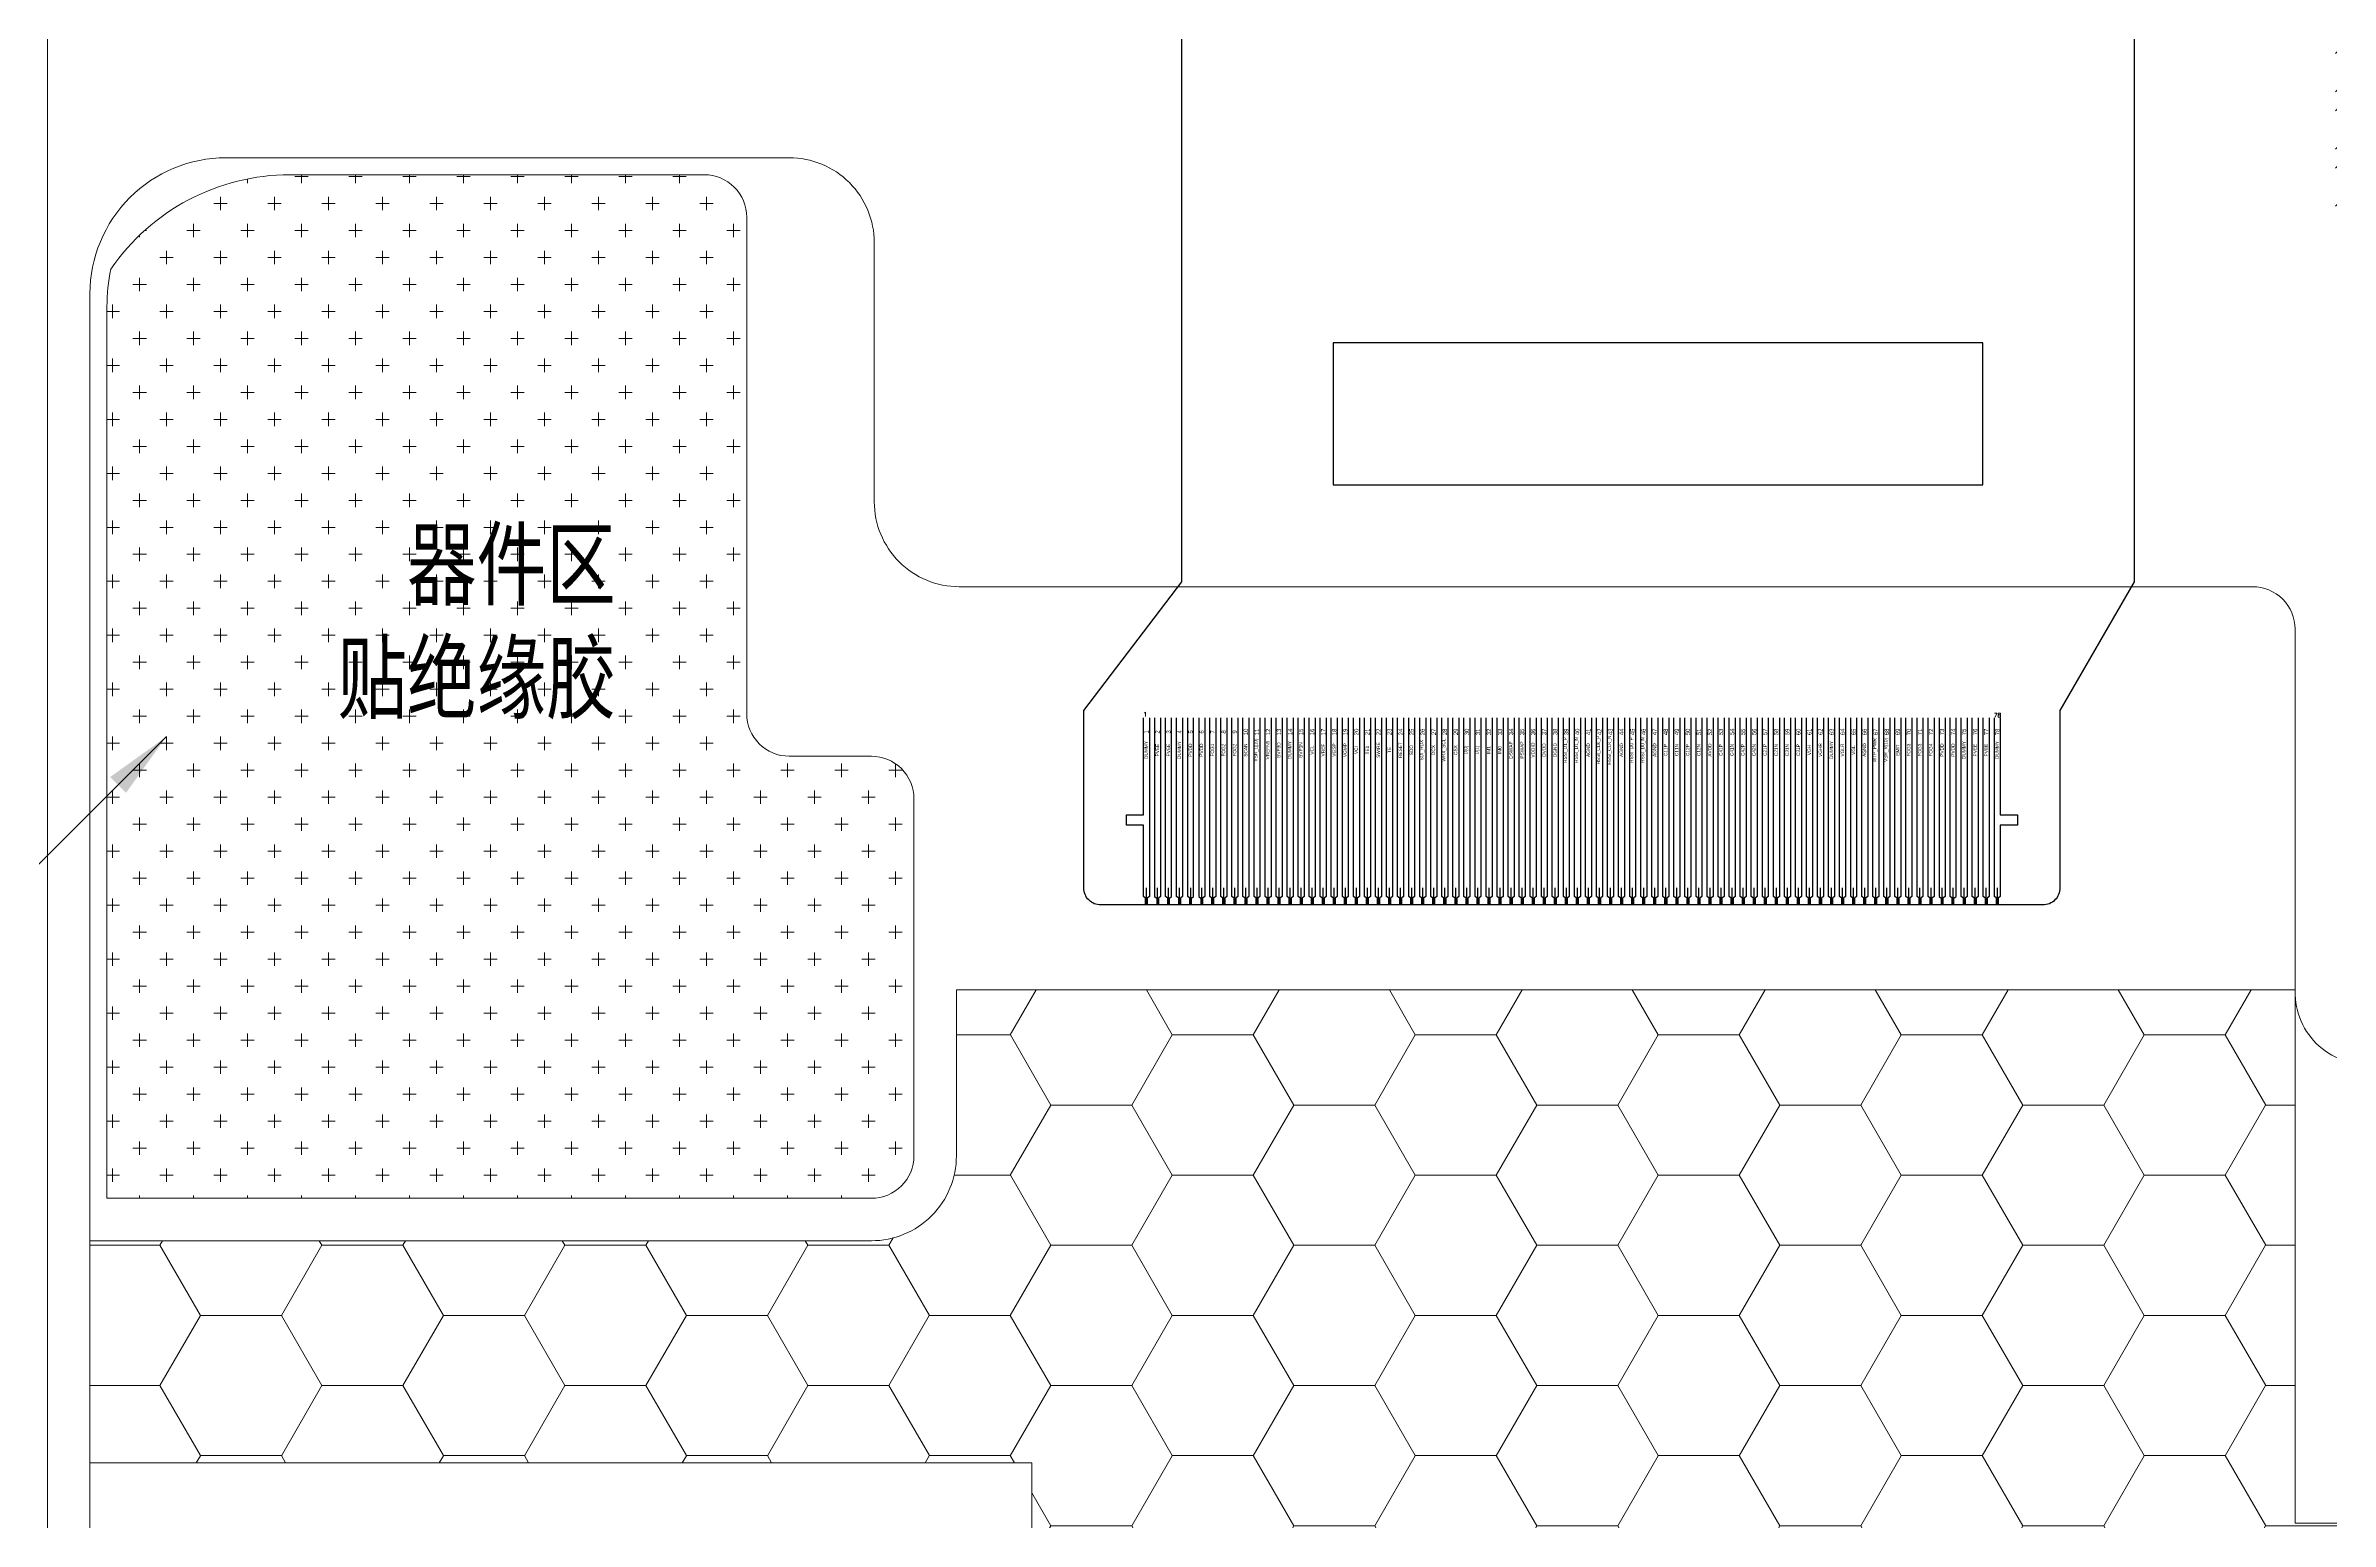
# Model space of a CAD drawing. Header units: millimetres. Extents: x -2596 to -724, y -1791 to -1070.
# Drawn here: x -2108.37 to -2081.5, y -1631.38 to -1614.02 of the extents above; entities that cross this region are included whole.
import ezdxf
from ezdxf.enums import TextEntityAlignment as Align

# ---------------------------------------------------------------- set-up
doc = ezdxf.new("R2010")
doc.units = ezdxf.units.MM
for name, color, linetype in [('01 Copper', 3, 'Continuous'), ('04 Chip', 20, 'Continuous'), ('06 Leadnr', 6, 'Continuous'), ('07 Cutline', 4, 'Continuous'), ('12 Center_line', 1, 'Continuous'), ('COF', 4, 'Continuous'), ('dim', 3, 'Continuous'), ('EMI', 150, 'Continuous'), ('Panel', 140, 'Continuous'), ('tape', 5, 'Continuous')]:
    doc.layers.add(name, color=color, linetype=linetype)
for name, color, linetype, lineweight in [('10 OL pin no.', 190, 'Continuous', 15), ('TFPC', 50, 'Continuous', 5), ('标注', 3, 'Continuous', 15)]:
    doc.layers.add(name, color=color, linetype=linetype, lineweight=lineweight)
doc.styles.add('MBC_Arial_Font', font='arial.ttf')
doc.styles.add('RD', font='ROMAND.shx', dxfattribs={"width": 0.8})
doc.styles.add('ROMANC', font='romanc.shx', dxfattribs={"bigfont": 'gbcbig.shx'})
doc.styles.get("Standard").update_dxf_attribs({"font": 'txt.shx'})
doc.styles.add('宋', font='', dxfattribs={"height": 2})
doc.styles.add('宋体', font='', dxfattribs={"width": 0.75})
doc.styles.get('宋').set_extended_font_data('SimSun')
doc.styles.get('宋体').set_extended_font_data('SimSun')
doc.dimstyles.new('DIM', dxfattribs={"dimtxt": 0.8, "dimasz": 0.8, "dimexe": 0, "dimexo": 0.5, "dimgap": 0.11, "dimtad": 0, "dimzin": 1, "dimdsep": 46, "dimtxsty": 'RD', "dimcen": 0, "dimclrd": 256, "dimclre": 256, "dimclrt": 256, "dimadec": 0, "dimazin": 0, "dimtm": 1e-09, "dimtfac": 1, "dimtofl": 0, "dimtmove": 0, "dimatfit": 3, "dimfxl": 1, "dimlwe": -1, "dimarcsym": 0})
doc.dimstyles.new('YanXiu', dxfattribs={"dimtxt": 2.5, "dimasz": 2.2, "dimexe": 0.66, "dimexo": 0.66, "dimgap": 0.66, "dimtad": 0, "dimdsep": 46, "dimtxsty": 'ROMANC', "dimcen": 0, "dimclrd": 256, "dimclre": 131, "dimclrt": 42, "dimazin": 2, "dimtfac": 1, "dimtofl": 0, "dimtmove": 0, "dimatfit": 3, "dimfxl": 1, "dimlwd": 5, "dimlwe": 5, "dimarcsym": 0})

# ---------------------------------------------------------------- blocks, each defined once
blk = doc.blocks.new('*D650')
at = {"layer": 'Defpoints', "color": 0}
for p in [(-2108.352, -1609.987), (-2090.804, -1683.659), (-2090.804, -1684.007)]:
    blk.add_point(p, dxfattribs=at)
at = {"layer": '标注', "lineweight": 5}
for p, q in [((-2108.352, -1610.647), (-2108.352, -1684.319)), ((-2090.804, -1683.347), (-2090.804, -1682.999)), ((-2108.352, -1683.659), (-2110.637, -1683.659)), ((-2092.304, -1683.659), (-2106.852, -1683.659))]:
    blk.add_line(p, q, dxfattribs=at)
at = {"layer": '标注'}
for points in [[(-2106.852, -1683.409), (-2106.852, -1683.909), (-2108.352, -1683.659)], [(-2092.304, -1683.409), (-2092.304, -1683.909), (-2090.804, -1683.659)]]:
    blk.add_solid(points, dxfattribs=at)
at = {"layer": '标注', "insert": (-2118.196, -1683.659), "char_height": 2, "attachment_point": 5, "style": '宋'}
blk.add_mtext('17.55±0.2', dxfattribs=at)
blk = doc.blocks.new('*D652')
at = {"layer": 'Defpoints', "color": 0}
for p in [(-2105.502, -1612.837), (-2132.231, -1685.807), (-2090.304, -1685.807)]:
    blk.add_point(p, dxfattribs=at)
at = {"layer": '标注', "lineweight": 5}
for p, q in [((-2106.162, -1612.837), (-2132.891, -1612.837)), ((-2132.231, -1614.337), (-2132.231, -1623.649)), ((-2132.231, -1684.307), (-2132.231, -1638.913)), ((-2090.964, -1685.807), (-2132.891, -1685.807))]:
    blk.add_line(p, q, dxfattribs=at)
at = {"layer": '标注'}
for points in [[(-2132.481, -1614.337), (-2131.981, -1614.337), (-2132.231, -1612.837)], [(-2132.481, -1684.307), (-2131.981, -1684.307), (-2132.231, -1685.807)]]:
    blk.add_solid(points, dxfattribs=at)
at = {"layer": '标注', "insert": (-2132.231, -1631.281), "char_height": 2, "attachment_point": 5, "rotation": 90, "style": '宋'}
blk.add_mtext('72.97±0.5', dxfattribs=at)
blk = doc.blocks.new('DFASDFAS')
at = {"layer": '01 Copper'}
for points in [[(-1339.613, -1636.812), (-1339.613, -1636.732), (-1339.638, -1636.712), (-1339.638, -1635.872), (-1339.838, -1635.872), (-1339.838, -1635.752), (-1339.638, -1635.752), (-1339.638, -1634.612)], [(-1339.568, -1634.612), (-1339.568, -1636.712), (-1339.593, -1636.732), (-1339.593, -1636.812)], [(-1339.508, -1634.612), (-1339.508, -1636.712), (-1339.483, -1636.732), (-1339.483, -1636.812)], [(-1339.438, -1634.612), (-1339.438, -1636.712), (-1339.463, -1636.732), (-1339.463, -1636.812)], [(-1339.353, -1636.812), (-1339.353, -1636.732), (-1339.378, -1636.712), (-1339.378, -1634.612)], [(-1339.333, -1636.812), (-1339.333, -1636.732), (-1339.308, -1636.712), (-1339.308, -1634.612)], [(-1339.223, -1636.812), (-1339.223, -1636.732), (-1339.248, -1636.712), (-1339.248, -1634.612)], [(-1339.178, -1634.612), (-1339.178, -1636.712), (-1339.203, -1636.732), (-1339.203, -1636.812)], [(-1339.093, -1636.812), (-1339.093, -1636.732), (-1339.118, -1636.712), (-1339.118, -1634.612)], [(-1339.073, -1636.812), (-1339.073, -1636.732), (-1339.048, -1636.712), (-1339.048, -1634.612)], [(-1338.988, -1634.612), (-1338.988, -1636.712), (-1338.963, -1636.732), (-1338.963, -1636.812)], [(-1338.918, -1634.612), (-1338.918, -1636.712), (-1338.943, -1636.732), (-1338.943, -1636.812)], [(-1338.833, -1636.812), (-1338.833, -1636.732), (-1338.858, -1636.712), (-1338.858, -1634.612)], [(-1338.788, -1634.612), (-1338.788, -1636.712), (-1338.813, -1636.732), (-1338.813, -1636.812)], [(-1338.703, -1636.812), (-1338.703, -1636.732), (-1338.728, -1636.712), (-1338.728, -1634.612)], [(-1338.658, -1634.612), (-1338.658, -1636.712), (-1338.683, -1636.732), (-1338.683, -1636.812)], [(-1338.573, -1636.812), (-1338.573, -1636.732), (-1338.598, -1636.712), (-1338.598, -1634.612)], [(-1338.528, -1634.612), (-1338.528, -1636.712), (-1338.553, -1636.732), (-1338.553, -1636.812)], [(-1338.443, -1636.812), (-1338.443, -1636.732), (-1338.468, -1636.712), (-1338.468, -1634.612)], [(-1338.398, -1634.612), (-1338.398, -1636.712), (-1338.423, -1636.732), (-1338.423, -1636.812)], [(-1338.313, -1636.812), (-1338.313, -1636.732), (-1338.338, -1636.712), (-1338.338, -1634.612)], [(-1338.268, -1634.612), (-1338.268, -1636.712), (-1338.293, -1636.732), (-1338.293, -1636.812)], [(-1338.183, -1636.812), (-1338.183, -1636.732), (-1338.208, -1636.712), (-1338.208, -1634.612)], [(-1338.138, -1634.612), (-1338.138, -1636.712), (-1338.163, -1636.732), (-1338.163, -1636.812)], [(-1338.053, -1636.812), (-1338.053, -1636.732), (-1338.078, -1636.712), (-1338.078, -1634.612)], [(-1338.008, -1634.612), (-1338.008, -1636.712), (-1338.033, -1636.732), (-1338.033, -1636.812)], [(-1337.923, -1636.812), (-1337.923, -1636.732), (-1337.948, -1636.712), (-1337.948, -1634.612)], [(-1337.878, -1634.612), (-1337.878, -1636.712), (-1337.903, -1636.732), (-1337.903, -1636.812)], [(-1337.793, -1636.812), (-1337.793, -1636.732), (-1337.818, -1636.712), (-1337.818, -1634.612)], [(-1337.748, -1634.612), (-1337.748, -1636.712), (-1337.773, -1636.732), (-1337.773, -1636.812)], [(-1337.664, -1636.812), (-1337.664, -1636.732), (-1337.689, -1636.712), (-1337.689, -1634.612)], [(-1337.619, -1634.612), (-1337.619, -1636.712), (-1337.644, -1636.732), (-1337.644, -1636.812)], [(-1337.534, -1636.812), (-1337.534, -1636.732), (-1337.559, -1636.712), (-1337.559, -1634.612)], [(-1337.489, -1634.612), (-1337.489, -1636.712), (-1337.514, -1636.732), (-1337.514, -1636.812)], [(-1337.404, -1636.812), (-1337.404, -1636.732), (-1337.429, -1636.712), (-1337.429, -1634.612)], [(-1337.359, -1634.612), (-1337.359, -1636.712), (-1337.384, -1636.732), (-1337.384, -1636.812)], [(-1337.274, -1636.812), (-1337.274, -1636.732), (-1337.299, -1636.712), (-1337.299, -1634.612)], [(-1337.229, -1634.612), (-1337.229, -1636.712), (-1337.254, -1636.732), (-1337.254, -1636.812)], [(-1337.144, -1636.812), (-1337.144, -1636.732), (-1337.169, -1636.712), (-1337.169, -1634.612)], [(-1337.099, -1634.612), (-1337.099, -1636.712), (-1337.124, -1636.732), (-1337.124, -1636.812)], [(-1337.014, -1636.812), (-1337.014, -1636.732), (-1337.039, -1636.712), (-1337.039, -1634.612)], [(-1336.969, -1634.612), (-1336.969, -1636.712), (-1336.994, -1636.732), (-1336.994, -1636.812)], [(-1336.884, -1636.812), (-1336.884, -1636.732), (-1336.909, -1636.712), (-1336.909, -1634.612)], [(-1336.839, -1634.612), (-1336.839, -1636.712), (-1336.864, -1636.732), (-1336.864, -1636.812)], [(-1336.754, -1636.812), (-1336.754, -1636.732), (-1336.779, -1636.712), (-1336.779, -1634.612)], [(-1336.709, -1634.612), (-1336.709, -1636.712), (-1336.734, -1636.732), (-1336.734, -1636.812)], [(-1336.624, -1636.812), (-1336.624, -1636.732), (-1336.649, -1636.712), (-1336.649, -1634.612)], [(-1336.579, -1634.612), (-1336.579, -1636.712), (-1336.604, -1636.732), (-1336.604, -1636.812)], [(-1336.494, -1636.812), (-1336.494, -1636.732), (-1336.519, -1636.712), (-1336.519, -1634.612)], [(-1336.449, -1634.612), (-1336.449, -1636.712), (-1336.474, -1636.732), (-1336.474, -1636.812)], [(-1336.364, -1636.812), (-1336.364, -1636.732), (-1336.389, -1636.712), (-1336.389, -1634.612)], [(-1336.319, -1634.612), (-1336.319, -1636.712), (-1336.344, -1636.732), (-1336.344, -1636.812)], [(-1336.234, -1636.812), (-1336.234, -1636.732), (-1336.259, -1636.712), (-1336.259, -1634.612)], [(-1336.189, -1634.612), (-1336.189, -1636.712), (-1336.214, -1636.732), (-1336.214, -1636.812)], [(-1336.104, -1636.812), (-1336.104, -1636.732), (-1336.129, -1636.712), (-1336.129, -1634.612)], [(-1336.059, -1634.612), (-1336.059, -1636.712), (-1336.084, -1636.732), (-1336.084, -1636.812)], [(-1335.974, -1636.812), (-1335.974, -1636.732), (-1335.999, -1636.712), (-1335.999, -1634.612)], [(-1335.929, -1634.612), (-1335.929, -1636.712), (-1335.954, -1636.732), (-1335.954, -1636.812)], [(-1335.844, -1636.812), (-1335.844, -1636.732), (-1335.869, -1636.712), (-1335.869, -1634.612)], [(-1335.799, -1634.612), (-1335.799, -1636.712), (-1335.824, -1636.732), (-1335.824, -1636.812)], [(-1335.714, -1636.812), (-1335.714, -1636.732), (-1335.739, -1636.712), (-1335.739, -1634.612)], [(-1335.669, -1634.612), (-1335.669, -1636.712), (-1335.694, -1636.732), (-1335.694, -1636.812)], [(-1335.584, -1636.812), (-1335.584, -1636.732), (-1335.609, -1636.712), (-1335.609, -1634.612)], [(-1335.539, -1634.612), (-1335.539, -1636.712), (-1335.564, -1636.732), (-1335.564, -1636.812)], [(-1335.454, -1636.812), (-1335.454, -1636.732), (-1335.479, -1636.712), (-1335.479, -1634.612)], [(-1335.409, -1634.612), (-1335.409, -1636.712), (-1335.434, -1636.732), (-1335.434, -1636.812)], [(-1335.324, -1636.812), (-1335.324, -1636.732), (-1335.349, -1636.712), (-1335.349, -1634.612)], [(-1335.279, -1634.612), (-1335.279, -1636.712), (-1335.304, -1636.732), (-1335.304, -1636.812)], [(-1335.194, -1636.812), (-1335.194, -1636.732), (-1335.219, -1636.712), (-1335.219, -1634.612)], [(-1335.149, -1634.612), (-1335.149, -1636.712), (-1335.174, -1636.732), (-1335.174, -1636.812)], [(-1335.064, -1636.812), (-1335.064, -1636.732), (-1335.089, -1636.712), (-1335.089, -1634.612)], [(-1335.019, -1634.612), (-1335.019, -1636.712), (-1335.044, -1636.732), (-1335.044, -1636.812)], [(-1334.934, -1636.812), (-1334.934, -1636.732), (-1334.959, -1636.712), (-1334.959, -1634.612)], [(-1334.889, -1634.612), (-1334.889, -1636.712), (-1334.914, -1636.732), (-1334.914, -1636.812)], [(-1334.805, -1636.812), (-1334.805, -1636.732), (-1334.83, -1636.712), (-1334.83, -1634.612)], [(-1334.76, -1634.612), (-1334.76, -1636.712), (-1334.785, -1636.732), (-1334.785, -1636.812)], [(-1334.675, -1636.812), (-1334.675, -1636.732), (-1334.7, -1636.712), (-1334.7, -1634.612)], [(-1334.63, -1634.612), (-1334.63, -1636.712), (-1334.655, -1636.732), (-1334.655, -1636.812)], [(-1334.545, -1636.812), (-1334.545, -1636.732), (-1334.57, -1636.712), (-1334.57, -1634.612)], [(-1334.5, -1634.612), (-1334.5, -1636.712), (-1334.525, -1636.732), (-1334.525, -1636.812)], [(-1334.415, -1636.812), (-1334.415, -1636.732), (-1334.44, -1636.712), (-1334.44, -1634.612)], [(-1334.37, -1634.612), (-1334.37, -1636.712), (-1334.395, -1636.732), (-1334.395, -1636.812)], [(-1334.285, -1636.812), (-1334.285, -1636.732), (-1334.31, -1636.712), (-1334.31, -1634.612)], [(-1334.24, -1634.612), (-1334.24, -1636.712), (-1334.265, -1636.732), (-1334.265, -1636.812)], [(-1334.155, -1636.812), (-1334.155, -1636.732), (-1334.18, -1636.712), (-1334.18, -1634.612)], [(-1334.11, -1634.612), (-1334.11, -1636.712), (-1334.135, -1636.732), (-1334.135, -1636.812)], [(-1334.025, -1636.812), (-1334.025, -1636.732), (-1334.05, -1636.712), (-1334.05, -1634.612)], [(-1333.98, -1634.612), (-1333.98, -1636.712), (-1334.005, -1636.732), (-1334.005, -1636.812)], [(-1333.895, -1636.812), (-1333.895, -1636.732), (-1333.92, -1636.712), (-1333.92, -1634.612)], [(-1333.85, -1634.612), (-1333.85, -1636.712), (-1333.875, -1636.732), (-1333.875, -1636.812)], [(-1333.765, -1636.812), (-1333.765, -1636.732), (-1333.79, -1636.712), (-1333.79, -1634.612)], [(-1333.72, -1634.612), (-1333.72, -1636.712), (-1333.745, -1636.732), (-1333.745, -1636.812)], [(-1333.635, -1636.812), (-1333.635, -1636.732), (-1333.66, -1636.712), (-1333.66, -1634.612)], [(-1333.59, -1634.612), (-1333.59, -1636.712), (-1333.615, -1636.732), (-1333.615, -1636.812)], [(-1333.505, -1636.812), (-1333.505, -1636.732), (-1333.53, -1636.712), (-1333.53, -1634.612)], [(-1333.46, -1634.612), (-1333.46, -1636.712), (-1333.485, -1636.732), (-1333.485, -1636.812)], [(-1333.375, -1636.812), (-1333.375, -1636.732), (-1333.4, -1636.712), (-1333.4, -1634.612)], [(-1333.33, -1634.612), (-1333.33, -1636.712), (-1333.355, -1636.732), (-1333.355, -1636.812)], [(-1333.245, -1636.812), (-1333.245, -1636.732), (-1333.27, -1636.712), (-1333.27, -1634.612)], [(-1333.2, -1634.612), (-1333.2, -1636.712), (-1333.225, -1636.732), (-1333.225, -1636.812)], [(-1333.115, -1636.812), (-1333.115, -1636.732), (-1333.14, -1636.712), (-1333.14, -1634.612)], [(-1333.07, -1634.612), (-1333.07, -1636.712), (-1333.095, -1636.732), (-1333.095, -1636.812)], [(-1332.985, -1636.812), (-1332.985, -1636.732), (-1333.01, -1636.712), (-1333.01, -1634.612)], [(-1332.94, -1634.612), (-1332.94, -1636.712), (-1332.965, -1636.732), (-1332.965, -1636.812)], [(-1332.855, -1636.812), (-1332.855, -1636.732), (-1332.88, -1636.712), (-1332.88, -1634.612)], [(-1332.81, -1634.612), (-1332.81, -1636.712), (-1332.835, -1636.732), (-1332.835, -1636.812)], [(-1332.725, -1636.812), (-1332.725, -1636.732), (-1332.75, -1636.712), (-1332.75, -1634.612)], [(-1332.68, -1634.612), (-1332.68, -1636.712), (-1332.705, -1636.732), (-1332.705, -1636.812)], [(-1332.595, -1636.812), (-1332.595, -1636.732), (-1332.62, -1636.712), (-1332.62, -1634.612)], [(-1332.55, -1634.612), (-1332.55, -1636.712), (-1332.575, -1636.732), (-1332.575, -1636.812)], [(-1332.465, -1636.812), (-1332.465, -1636.732), (-1332.49, -1636.712), (-1332.49, -1634.612)], [(-1332.42, -1634.612), (-1332.42, -1636.712), (-1332.445, -1636.732), (-1332.445, -1636.812)], [(-1332.335, -1636.812), (-1332.335, -1636.732), (-1332.36, -1636.712), (-1332.36, -1634.612)], [(-1332.29, -1634.612), (-1332.29, -1636.712), (-1332.315, -1636.732), (-1332.315, -1636.812)], [(-1332.205, -1636.812), (-1332.205, -1636.732), (-1332.23, -1636.712), (-1332.23, -1634.612)], [(-1332.16, -1634.612), (-1332.16, -1636.712), (-1332.185, -1636.732), (-1332.185, -1636.812)], [(-1332.075, -1636.812), (-1332.075, -1636.732), (-1332.1, -1636.712), (-1332.1, -1634.612)], [(-1332.03, -1634.612), (-1332.03, -1636.712), (-1332.055, -1636.732), (-1332.055, -1636.812)], [(-1331.946, -1636.812), (-1331.946, -1636.732), (-1331.971, -1636.712), (-1331.971, -1634.612)], [(-1331.901, -1634.612), (-1331.901, -1636.712), (-1331.926, -1636.732), (-1331.926, -1636.812)], [(-1331.816, -1636.812), (-1331.816, -1636.732), (-1331.841, -1636.712), (-1331.841, -1634.612)], [(-1331.771, -1634.612), (-1331.771, -1636.712), (-1331.796, -1636.732), (-1331.796, -1636.812)], [(-1331.686, -1636.812), (-1331.686, -1636.732), (-1331.711, -1636.712), (-1331.711, -1634.612)], [(-1331.641, -1634.612), (-1331.641, -1636.712), (-1331.666, -1636.732), (-1331.666, -1636.812)], [(-1331.556, -1636.812), (-1331.556, -1636.732), (-1331.581, -1636.712), (-1331.581, -1634.612)], [(-1331.511, -1634.612), (-1331.511, -1636.712), (-1331.536, -1636.732), (-1331.536, -1636.812)], [(-1331.426, -1636.812), (-1331.426, -1636.732), (-1331.451, -1636.712), (-1331.451, -1634.612)], [(-1331.381, -1634.612), (-1331.381, -1636.712), (-1331.406, -1636.732), (-1331.406, -1636.812)], [(-1331.296, -1636.812), (-1331.296, -1636.732), (-1331.321, -1636.712), (-1331.321, -1634.612)], [(-1331.251, -1634.612), (-1331.251, -1636.712), (-1331.276, -1636.732), (-1331.276, -1636.812)], [(-1331.166, -1636.812), (-1331.166, -1636.732), (-1331.191, -1636.712), (-1331.191, -1634.612)], [(-1331.121, -1634.612), (-1331.121, -1636.712), (-1331.146, -1636.732), (-1331.146, -1636.812)], [(-1331.036, -1636.812), (-1331.036, -1636.732), (-1331.061, -1636.712), (-1331.061, -1634.612)], [(-1330.991, -1634.612), (-1330.991, -1636.712), (-1331.016, -1636.732), (-1331.016, -1636.812)], [(-1330.906, -1636.812), (-1330.906, -1636.732), (-1330.931, -1636.712), (-1330.931, -1634.612)], [(-1330.861, -1634.612), (-1330.861, -1636.712), (-1330.886, -1636.732), (-1330.886, -1636.812)], [(-1330.776, -1636.812), (-1330.776, -1636.732), (-1330.801, -1636.712), (-1330.801, -1634.612)], [(-1330.731, -1634.612), (-1330.731, -1636.712), (-1330.756, -1636.732), (-1330.756, -1636.812)], [(-1330.646, -1636.812), (-1330.646, -1636.732), (-1330.671, -1636.712), (-1330.671, -1634.612)], [(-1330.601, -1634.612), (-1330.601, -1636.712), (-1330.626, -1636.732), (-1330.626, -1636.812)], [(-1330.516, -1636.812), (-1330.516, -1636.732), (-1330.541, -1636.712), (-1330.541, -1634.612)], [(-1330.471, -1634.612), (-1330.471, -1636.712), (-1330.496, -1636.732), (-1330.496, -1636.812)], [(-1330.386, -1636.812), (-1330.386, -1636.732), (-1330.411, -1636.712), (-1330.411, -1634.612)], [(-1330.341, -1634.612), (-1330.341, -1636.712), (-1330.366, -1636.732), (-1330.366, -1636.812)], [(-1330.281, -1634.612), (-1330.281, -1636.712), (-1330.256, -1636.732), (-1330.256, -1636.812)], [(-1330.211, -1634.612), (-1330.211, -1636.712), (-1330.236, -1636.732), (-1330.236, -1636.812)], [(-1330.126, -1636.812), (-1330.126, -1636.732), (-1330.151, -1636.712), (-1330.151, -1634.612)], [(-1330.106, -1636.812), (-1330.106, -1636.732), (-1330.081, -1636.712), (-1330.081, -1634.612)], [(-1329.996, -1636.812), (-1329.996, -1636.732), (-1330.021, -1636.712), (-1330.021, -1634.612)], [(-1329.951, -1634.612), (-1329.951, -1636.712), (-1329.976, -1636.732), (-1329.976, -1636.812)], [(-1329.866, -1636.812), (-1329.866, -1636.732), (-1329.891, -1636.712), (-1329.891, -1634.612)], [(-1329.821, -1634.612), (-1329.821, -1636.712), (-1329.846, -1636.732), (-1329.846, -1636.812)], [(-1329.736, -1636.812), (-1329.736, -1636.732), (-1329.761, -1636.712), (-1329.761, -1634.612)], [(-1329.691, -1634.612), (-1329.691, -1636.712), (-1329.716, -1636.732), (-1329.716, -1636.812)], [(-1329.606, -1636.812), (-1329.606, -1636.732), (-1329.631, -1636.712), (-1329.631, -1634.612)], [(-1329.561, -1634.612), (-1329.561, -1635.752), (-1329.361, -1635.752), (-1329.361, -1635.872), (-1329.561, -1635.872), (-1329.561, -1636.712), (-1329.586, -1636.732), (-1329.586, -1636.812)]]:
    blk.add_lwpolyline(points, dxfattribs=at)
at = {"layer": '04 Chip'}
blk.add_lwpolyline([(-1329.768, -1631.868), (-1329.768, -1630.198), (-1337.408, -1630.198), (-1337.408, -1631.868)], close=True, dxfattribs=at)
at = {"layer": '07 Cutline'}
blk.add_lwpolyline([(-1339.288, -1625.021), (-1327.888, -1625.021), (-1327.888, -1625.519), (-1327.988, -1625.669), (-1327.988, -1633.01), (-1328.86, -1634.524), (-1328.86, -1636.612, -0.414214), (-1329.06, -1636.812), (-1340.14, -1636.812, -0.414214), (-1340.34, -1636.612), (-1340.34, -1634.524), (-1339.188, -1633.01), (-1339.188, -1625.669), (-1339.288, -1625.519)], format="xyb", close=True, dxfattribs=at)
at = {"layer": '12 Center_line'}
for p, q in [((-1329.595, -1636.812), (-1339.605, -1636.812)), ((-1339.603, -1636.812), (-1339.603, -1636.612)), ((-1339.473, -1636.812), (-1339.473, -1636.612)), ((-1339.343, -1636.812), (-1339.343, -1636.612)), ((-1339.213, -1636.812), (-1339.213, -1636.612)), ((-1339.083, -1636.812), (-1339.083, -1636.612)), ((-1338.953, -1636.812), (-1338.953, -1636.612)), ((-1338.823, -1636.812), (-1338.823, -1636.612)), ((-1338.693, -1636.812), (-1338.693, -1636.612)), ((-1338.563, -1636.812), (-1338.563, -1636.612)), ((-1338.433, -1636.812), (-1338.433, -1636.612)), ((-1338.303, -1636.812), (-1338.303, -1636.612)), ((-1338.173, -1636.812), (-1338.173, -1636.612)), ((-1338.043, -1636.812), (-1338.043, -1636.612)), ((-1337.913, -1636.812), (-1337.913, -1636.612)), ((-1337.783, -1636.812), (-1337.783, -1636.612)), ((-1337.654, -1636.812), (-1337.654, -1636.612)), ((-1337.524, -1636.812), (-1337.524, -1636.612)), ((-1337.394, -1636.812), (-1337.394, -1636.612)), ((-1337.264, -1636.812), (-1337.264, -1636.612)), ((-1337.134, -1636.812), (-1337.134, -1636.612)), ((-1337.004, -1636.812), (-1337.004, -1636.612)), ((-1336.874, -1636.812), (-1336.874, -1636.612)), ((-1336.744, -1636.812), (-1336.744, -1636.612)), ((-1336.614, -1636.812), (-1336.614, -1636.612)), ((-1336.484, -1636.812), (-1336.484, -1636.612)), ((-1336.354, -1636.812), (-1336.354, -1636.612)), ((-1336.224, -1636.812), (-1336.224, -1636.612)), ((-1336.094, -1636.812), (-1336.094, -1636.612)), ((-1335.964, -1636.812), (-1335.964, -1636.612)), ((-1335.834, -1636.812), (-1335.834, -1636.612)), ((-1335.704, -1636.812), (-1335.704, -1636.612)), ((-1335.574, -1636.812), (-1335.574, -1636.612)), ((-1335.444, -1636.812), (-1335.444, -1636.612)), ((-1335.314, -1636.812), (-1335.314, -1636.612)), ((-1335.184, -1636.812), (-1335.184, -1636.612)), ((-1335.054, -1636.812), (-1335.054, -1636.612)), ((-1334.924, -1636.812), (-1334.924, -1636.612)), ((-1334.795, -1636.812), (-1334.795, -1636.612)), ((-1334.665, -1636.812), (-1334.665, -1636.612)), ((-1334.535, -1636.812), (-1334.535, -1636.612)), ((-1334.405, -1636.812), (-1334.405, -1636.612)), ((-1334.275, -1636.812), (-1334.275, -1636.612)), ((-1334.145, -1636.812), (-1334.145, -1636.612)), ((-1334.015, -1636.812), (-1334.015, -1636.612)), ((-1333.885, -1636.812), (-1333.885, -1636.612)), ((-1333.755, -1636.812), (-1333.755, -1636.612)), ((-1333.625, -1636.812), (-1333.625, -1636.612)), ((-1333.495, -1636.812), (-1333.495, -1636.612)), ((-1333.365, -1636.812), (-1333.365, -1636.612)), ((-1333.235, -1636.812), (-1333.235, -1636.612)), ((-1333.105, -1636.812), (-1333.105, -1636.612)), ((-1332.975, -1636.812), (-1332.975, -1636.612)), ((-1332.845, -1636.812), (-1332.845, -1636.612)), ((-1332.715, -1636.812), (-1332.715, -1636.612)), ((-1332.585, -1636.812), (-1332.585, -1636.612)), ((-1332.455, -1636.812), (-1332.455, -1636.612)), ((-1332.325, -1636.812), (-1332.325, -1636.612)), ((-1332.195, -1636.812), (-1332.195, -1636.612)), ((-1332.065, -1636.812), (-1332.065, -1636.612)), ((-1331.936, -1636.812), (-1331.936, -1636.612)), ((-1331.806, -1636.812), (-1331.806, -1636.612)), ((-1331.676, -1636.812), (-1331.676, -1636.612)), ((-1331.546, -1636.812), (-1331.546, -1636.612)), ((-1331.416, -1636.812), (-1331.416, -1636.612)), ((-1331.286, -1636.812), (-1331.286, -1636.612)), ((-1331.156, -1636.812), (-1331.156, -1636.612)), ((-1331.026, -1636.812), (-1331.026, -1636.612)), ((-1330.896, -1636.812), (-1330.896, -1636.612)), ((-1330.766, -1636.812), (-1330.766, -1636.612)), ((-1330.636, -1636.812), (-1330.636, -1636.612)), ((-1330.506, -1636.812), (-1330.506, -1636.612)), ((-1330.376, -1636.812), (-1330.376, -1636.612)), ((-1330.246, -1636.812), (-1330.246, -1636.612)), ((-1330.116, -1636.812), (-1330.116, -1636.612)), ((-1329.986, -1636.812), (-1329.986, -1636.612)), ((-1329.856, -1636.812), (-1329.856, -1636.612)), ((-1329.726, -1636.812), (-1329.726, -1636.612)), ((-1329.596, -1636.812), (-1329.596, -1636.612))]:
    blk.add_line(p, q, dxfattribs=at)
at = {"layer": 'COF', "color": 7}
blk.add_lwpolyline([(-1329.768, -1630.198), (-1337.408, -1630.198), (-1337.408, -1631.868), (-1329.768, -1631.868)], close=True, dxfattribs=at)
at = {"layer": '06 Leadnr', "style": 'MBC_Arial_Font'}
for s, p in [('DUMMY', (-1339.607, -1634.99)), ('PVEE', (-1339.477, -1634.99)), ('PVEE', (-1339.347, -1634.99)), ('DUMMY', (-1339.218, -1634.99)), ('PVDD', (-1339.087, -1634.99)), ('PVDD', (-1338.957, -1634.99)), ('FOG1', (-1338.827, -1634.99)), ('FOG2', (-1338.697, -1634.99)), ('FOG2', (-1338.567, -1634.99)), ('SCAN', (-1338.437, -1634.99)), ('VSR_L[10]', (-1338.318, -1634.99)), ('VREFN5', (-1338.178, -1634.99)), ('BVP3D', (-1338.048, -1634.99)), ('DUMMY', (-1337.918, -1634.99)), ('BVP3N', (-1337.788, -1634.99)), ('VCL', (-1337.657, -1634.99)), ('VREF', (-1337.527, -1634.99)), ('VGSP', (-1337.397, -1634.99)), ('VGMP', (-1337.267, -1634.99)), ('VCI', (-1337.137, -1634.99)), ('TE1', (-1337.007, -1634.99)), ('SWIRE', (-1336.877, -1634.99)), ('RESET', (-1336.618, -1634.99)), ('SDO', (-1336.488, -1634.99)), ('SDI_RDX', (-1336.368, -1634.99)), ('DCX', (-1336.228, -1634.99)), ('WRX_SCL', (-1336.108, -1634.99)), ('CSX', (-1335.968, -1634.99)), ('D[0]', (-1335.849, -1634.99)), ('D[1]', (-1335.719, -1634.99)), ('IM1', (-1335.578, -1634.99)), ('IM0', (-1335.448, -1634.99)), ('DSWAP', (-1335.318, -1634.99)), ('PSWAP', (-1335.188, -1634.99)), ('VDDIO', (-1335.058, -1634.99)), ('DVDD', (-1334.928, -1634.99)), ('DGND', (-1334.798, -1634.99)), ('HSSI_D1_P', (-1334.678, -1634.99)), ('HSSI_D1_N', (-1334.548, -1634.99)), ('AGND', (-1334.408, -1634.99)), ('HSSI_CLK_P', (-1334.289, -1634.99)), ('HSSI_CLK_N', (-1334.159, -1634.99)), ('AGND', (-1334.018, -1634.99)), ('HSSI_D0_P', (-1333.899, -1634.99)), ('HSSI_D0_N', (-1333.769, -1634.99)), ('AGND', (-1333.628, -1634.99)), ('C11P', (-1333.498, -1634.99)), ('C11N', (-1333.368, -1634.99)), ('C12P', (-1333.238, -1634.99)), ('C12N', (-1333.108, -1634.99)), ('AVDD', (-1332.978, -1634.99)), ('C41P', (-1332.848, -1634.99)), ('C41N', (-1332.719, -1634.99)), ('C42P', (-1332.589, -1634.99)), ('C42N', (-1332.459, -1634.99)), ('C21P', (-1332.329, -1634.99)), ('C21N', (-1332.199, -1634.99)), ('C31N', (-1332.069, -1634.99)), ('C31P', (-1331.939, -1634.99)), ('VGH', (-1331.809, -1634.99)), ('VGHR', (-1331.679, -1634.99)), ('DUMMY', (-1331.549, -1634.99)), ('VGLR', (-1331.419, -1634.99)), ('VGL', (-1331.289, -1634.99)), ('AGND', (-1331.159, -1634.99)), ('MTP_PWR', (-1331.04, -1634.99)), ('VSR_R[10]', (-1330.909, -1634.99)), ('EMIT', (-1330.769, -1634.99)), ('FOG3', (-1330.639, -1634.99)), ('FOG3', (-1330.509, -1634.99)), ('FOG4', (-1330.379, -1634.99)), ('PVDD', (-1330.249, -1634.99)), ('PVDD', (-1330.119, -1634.99)), ('DUMMY', (-1329.99, -1634.99)), ('PVEE', (-1329.859, -1634.99)), ('PVEE', (-1329.729, -1634.99)), ('DUMMY', (-1329.6, -1634.99)), ('TE', (-1336.748, -1634.99))]:
    blk.add_text(s, height=0.04, rotation=90, dxfattribs=at).set_placement(p, align=Align.MIDDLE_CENTER)
at = {"layer": '10 OL pin no.', "style": 'MBC_Arial_Font'}
for s, p in [('1', (-1339.604, -1634.776)), ('2', (-1339.474, -1634.776)), ('3', (-1339.344, -1634.776)), ('4', (-1339.214, -1634.776)), ('5', (-1339.085, -1634.776)), ('6', (-1338.955, -1634.776)), ('7', (-1338.825, -1634.776)), ('8', (-1338.695, -1634.776)), ('9', (-1338.565, -1634.776)), ('10', (-1338.435, -1634.776)), ('11', (-1338.304, -1634.776)), ('12', (-1338.174, -1634.776)), ('13', (-1338.045, -1634.776)), ('14', (-1337.914, -1634.776)), ('15', (-1337.785, -1634.776)), ('16', (-1337.655, -1634.776)), ('17', (-1337.524, -1634.776)), ('18', (-1337.395, -1634.776)), ('19', (-1337.265, -1634.776)), ('20', (-1337.135, -1634.776)), ('21', (-1337.004, -1634.776)), ('22', (-1336.874, -1634.776)), ('23', (-1336.745, -1634.776)), ('24', (-1336.614, -1634.776)), ('25', (-1336.485, -1634.776)), ('26', (-1336.355, -1634.776)), ('27', (-1336.224, -1634.776)), ('28', (-1336.095, -1634.776)), ('29', (-1335.965, -1634.776)), ('30', (-1335.835, -1634.776)), ('31', (-1335.705, -1634.776)), ('32', (-1335.575, -1634.776)), ('33', (-1335.445, -1634.776)), ('34', (-1335.315, -1634.776)), ('35', (-1335.186, -1634.776)), ('36', (-1335.056, -1634.776)), ('37', (-1334.926, -1634.776)), ('38', (-1334.796, -1634.776)), ('39', (-1334.666, -1634.776)), ('40', (-1334.536, -1634.776)), ('41', (-1334.405, -1634.776)), ('42', (-1334.275, -1634.776)), ('43', (-1334.146, -1634.776)), ('44', (-1334.015, -1634.776)), ('45', (-1333.886, -1634.776)), ('46', (-1333.756, -1634.776)), ('47', (-1333.625, -1634.776)), ('48', (-1333.496, -1634.776)), ('49', (-1333.366, -1634.776)), ('50', (-1333.236, -1634.776)), ('51', (-1333.106, -1634.776)), ('52', (-1332.976, -1634.776)), ('53', (-1332.846, -1634.776)), ('54', (-1332.716, -1634.776)), ('55', (-1332.587, -1634.776)), ('56', (-1332.456, -1634.776)), ('57', (-1332.327, -1634.776)), ('58', (-1332.196, -1634.776)), ('59', (-1332.066, -1634.776)), ('60', (-1331.936, -1634.776)), ('61', (-1331.806, -1634.776)), ('62', (-1331.676, -1634.776)), ('63', (-1331.546, -1634.776)), ('64', (-1331.416, -1634.776)), ('65', (-1331.286, -1634.776)), ('66', (-1331.157, -1634.776)), ('67', (-1331.027, -1634.776)), ('68', (-1330.897, -1634.776)), ('69', (-1330.767, -1634.776)), ('70', (-1330.637, -1634.776)), ('71', (-1330.506, -1634.776)), ('72', (-1330.376, -1634.776)), ('73', (-1330.247, -1634.776)), ('74', (-1330.116, -1634.776)), ('75', (-1329.988, -1634.776)), ('76', (-1329.857, -1634.776)), ('77', (-1329.727, -1634.776)), ('78', (-1329.597, -1634.776))]:
    blk.add_text(s, height=0.05, rotation=90, dxfattribs=at).set_placement(p, align=Align.MIDDLE_CENTER)
at = {"layer": 'Panel', "char_height": 0.05, "width": 0.00974, "attachment_point": 3}
for s, insert in [('1', (-1339.596, -1634.545)), ('78', (-1329.551, -1634.554))]:
    blk.add_mtext(s, dxfattribs=dict(at, insert=insert))
blk = doc.blocks.new('Q132E4TGRYFTHGNJM')
at = {"layer": 'TFPC', "lineweight": 5}
h = blk.add_hatch(dxfattribs=at)
h.set_pattern_fill('ANSI32', color=252, scale=0.05, angle=360)
h.set_pattern_definition([(45, (22, -0.09725), (-0.3367596, 0.3367596), []), (45, (22.2245, -0.09725), (-0.3367596, 0.3367596), [])])
h.paths.add_polyline_path([(-1577.877, -1612.602, -0.414214), (-1577.377, -1613.102), (-1577.377, -1615.916), (-1571.877, -1615.916, -0.414214), (-1572.377, -1615.416), (-1572.377, -1613.102, -0.414214), (-1571.877, -1612.602)])
h.paths.add_polyline_path([(-1577.251, -1613.848), (-1572.689, -1613.848), (-1572.689, -1615.01), (-1577.251, -1615.01)], flags=24)

msp = doc.modelspace()

# ---------------------------------------------------------------- hatches: boundary and pattern name
at = {"layer": 'EMI', "lineweight": 5}
h = msp.add_hatch(dxfattribs=at)
h.set_pattern_fill('HONEY', color=256, scale=0.3)
h.set_pattern_definition([(0, (-482.0658, 0.1958), (1.42875, 0.824889), [0.9525, -1.905]), (120, (-482.0658, 0.1958), (-1.42874983, 0.8248893), [0.9525, -1.905]), (60, (-482.0658, 0.1958), (1.7e-07, 1.6497783), [-1.905, 0.9525])])
h.paths.add_polyline_path([(-2082.904, -1635.935), (-2073.572, -1635.935, 0.414214), (-2072.572, -1634.935), (-2072.572, -1631.401), (-2081.918, -1631.401), (-2081.918, -1625.131), (-2097.662, -1625.131), (-2097.662, -1627.081, -0.414214), (-2098.662, -1628.081), (-2107.852, -1628.081), (-2107.852, -1630.694), (-2096.775, -1630.694), (-2096.775, -1635.935), (-2090.904, -1635.935, -0.414214), (-2088.904, -1637.935), (-2088.904, -1681.081), (-2084.904, -1681.081), (-2084.904, -1637.935, -0.414214)])
at = {"layer": 'tape', "lineweight": 5}
h = msp.add_hatch(dxfattribs=at)
h.set_pattern_fill('CROSS', color=32, scale=0.05)
h.set_pattern_definition([(0, (-482.06578, 0.1958), (0.3175, 0.3175), [0.15875, -0.47625]), (90, (-481.9864, 0.11643), (-0.3175, 0.3175), [0.15875, -0.47625])])
h.paths.add_polyline_path([(-2098.662, -1627.581, 0.414214), (-2098.162, -1627.081), (-2098.162, -1622.881, 0.414214), (-2098.662, -1622.381), (-2100.128, -1622.381), (-2100.128, -1616.041, 0.414214), (-2100.628, -1615.541), (-2105.502, -1615.541, 0.247559), (-2107.606, -1616.651, 0.051572), (-2107.652, -1617.091), (-2107.652, -1627.581)])
h.paths.add_polyline_path([(-2105.206, -1619.522), (-2101.468, -1619.522), (-2101.468, -1622.453), (-2105.206, -1622.453)], flags=24)

# ---------------------------------------------------------------- linework, layer by layer
at = {"layer": 'EMI', "color": 0, "lineweight": 5}
msp.add_lwpolyline([(-2097.775, -1635.935), (-2106.852, -1635.935, -0.414214), (-2107.852, -1634.935), (-2107.852, -1616.941, -0.414214), (-2106.252, -1615.341), (-2099.628, -1615.341, -0.414214), (-2098.628, -1616.341), (-2098.628, -1619.387, 0.414214), (-2097.628, -1620.387), (-2082.418, -1620.387, -0.414214), (-2081.918, -1620.887), (-2081.918, -1625.19), (-2081.918, -1625.131), (-2081.918, -1625.19, 0.456488), (-2080.918, -1625.994)], format="xyb", dxfattribs=at)
at = {"layer": 'EMI', "lineweight": 5}
msp.add_lwpolyline([(-2098.662, -1628.081), (-2107.852, -1628.081), (-2107.852, -1630.694), (-2096.775, -1630.694), (-2096.775, -1635.935), (-2090.904, -1635.935, -0.414214), (-2088.904, -1637.935), (-2088.904, -1681.081), (-2084.904, -1681.081), (-2084.904, -1637.935, -0.414214), (-2082.904, -1635.935), (-2073.572, -1635.935, 0.414214), (-2072.572, -1634.935), (-2072.572, -1631.401), (-2081.918, -1631.401), (-2081.918, -1625.131), (-2097.662, -1625.131), (-2097.662, -1627.081, -0.414214)], format="xyb", close=True, dxfattribs=at)
msp.add_lwpolyline([(-2081.918, -1625.19), (-2081.918, -1625.131)], dxfattribs=at)
at = {"layer": 'tape', "color": 32, "lineweight": 5}
msp.add_lwpolyline([(-2107.652, -1617.091, -0.051572), (-2107.606, -1616.651, -0.247559), (-2105.502, -1615.541), (-2100.628, -1615.541, -0.414214), (-2100.128, -1616.041), (-2100.128, -1621.881, 0.414214), (-2099.628, -1622.381), (-2098.662, -1622.381, -0.414214), (-2098.162, -1622.881), (-2098.162, -1627.081, -0.414214), (-2098.662, -1627.581), (-2107.652, -1627.581)], format="xyb", close=True, dxfattribs=at)

# ---------------------------------------------------------------- block references
at = {"color": 1}
for name, p in [('Q132E4TGRYFTHGNJM', (-504.066, 0)), ('DFASDFAS', (-755.824, 12.681))]:
    msp.add_blockref(name, p, dxfattribs=at)

# ---------------------------------------------------------------- texts
at = {"layer": 'dim', "color": 1, "insert": (-2101.668, -1619.722), "char_height": 0.8, "width": 20.5882, "attachment_point": 3, "style": '宋体'}
msp.add_mtext('器件区\\P贴绝缘胶', dxfattribs=at)

# ---------------------------------------------------------------- dimensions: what is measured, and where the dimension line sits
at = {"layer": '标注'}
dim = msp.add_linear_dim(base=(-2090.804, -1683.659), p1=(-2108.352, -1609.987), p2=(-2090.804, -1684.007), dimstyle='YanXiu', override={"dimasz": 1.5, "dimgap": 0.66, "dimtxsty": '宋', "dimclre": 256, "dimclrt": 256, "dimtol": 1, "dimlim": 0, "dimtp": 0.2, "dimtm": 0.2}, dxfattribs=at)
dim.commit()
dim.dimension.update_dxf_attribs({"geometry": '*D650', "text_midpoint": (-2118.196, -1683.659), "dimtype": 160})
dim = msp.add_linear_dim(base=(-2132.231, -1685.807), p1=(-2105.502, -1612.837), p2=(-2090.304, -1685.807), angle=90, dimstyle='YanXiu', override={"dimasz": 1.5, "dimtxsty": '宋', "dimclre": 256, "dimclrt": 256, "dimtol": 1, "dimtp": 0.5, "dimtm": 0.5}, dxfattribs=at)
dim.commit()
dim.dimension.update_dxf_attribs({"geometry": '*D652', "text_midpoint": (-2132.231, -1631.281), "dimtype": 160})

# ---------------------------------------------------------------- leaders
at = {"layer": 'dim', "lineweight": 5}
msp.add_leader([(-2106.956, -1622.154), (-2111.897, -1627.092), (-2130.902, -1627.092)], dimstyle='DIM', override={"dimgap": 0.11, "dimtad": 0, "dimfxl": 1.25, "dimlwd": 5, "dimlwe": 5, "dimarcsym": 1}, dxfattribs=at)

doc.saveas('drawing.dxf')
